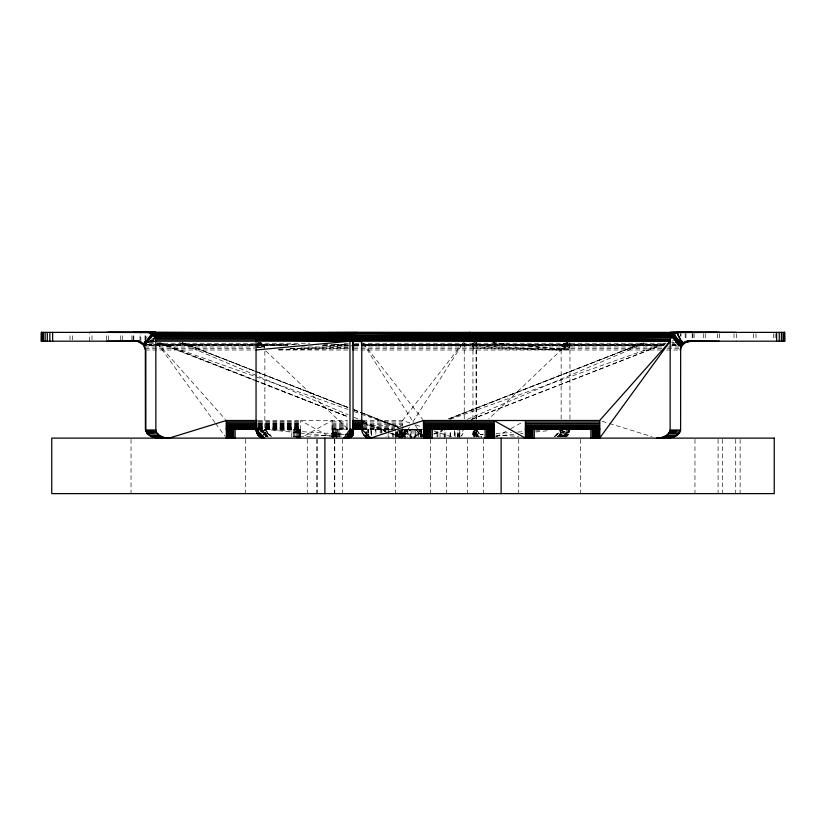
<?xml version="1.0" encoding="UTF-8"?>
<svg xmlns="http://www.w3.org/2000/svg" width="826" height="826" viewBox="0 0 826 826"><rect width="100%" height="100%" fill="white"/><g stroke="black" fill="none" stroke-linecap="round" stroke-linejoin="round"><path stroke-width="0.62" stroke-dasharray="4.13 3.1" d="M70.003 339.94L70.003 333.642M72.667 339.93L72.667 333.642M89.652 341.19L89.652 333.642M91.975 339.93L91.975 333.642M106.616 339.94L106.616 333.642M108.578 339.93L108.578 333.642M120.741 339.94L120.741 333.642M122.341 339.93L122.341 333.642M131.912 339.94L131.912 333.642M133.131 339.93L133.131 333.642M133.802 339.94L133.802 333.642M140.028 339.94L140.028 333.642M140.843 341.19L140.843 333.642M145.015 339.94L145.015 333.642M145.417 339.93L145.417 333.642M291.754 436.861L291.754 429.303M293.282 436.861L293.282 429.303L294.562 436.851M294.768 436.861L294.768 429.303L293.498 436.861M296.162 436.861L296.162 429.303L294.965 436.861M297.422 436.861L297.422 429.303L296.162 438.121L294.768 429.303M298.506 436.861L298.506 429.303L297.422 438.121L296.162 429.303M299.384 436.861L299.384 429.303L298.506 438.121L297.422 429.303M300.034 436.861L300.034 429.303L299.384 438.121L298.506 429.303M300.437 436.861L300.437 429.303L300.034 438.121L299.384 429.303M300.571 436.923L300.571 420.496L329.801 436.851M332.052 436.871L332.052 420.496L302.812 436.861M332.186 436.861L332.186 429.303L332.589 438.11L333.239 429.303L334.117 438.11L335.201 429.303L336.461 438.11L337.855 429.303L339.125 436.851M332.589 436.861L332.589 429.303L333.239 438.11L334.117 429.303L335.201 438.11L336.461 429.303L337.658 436.851M333.239 436.861L333.239 429.303M334.117 436.861L334.117 429.303M335.201 436.861L335.201 429.303M336.461 436.861L336.461 429.303M337.855 436.861L337.855 429.303M339.331 436.861L339.331 429.303L338.061 436.861M340.87 436.861L340.87 429.303M393.734 436.861L393.734 433.082M395.262 438.11L395.262 429.303M396.748 436.861L396.748 430.563M398.142 436.861L398.142 429.303L396.945 436.861M399.392 436.861L399.392 429.303M400.486 436.861L400.486 429.303M401.364 436.861L401.364 429.303L400.486 438.121L399.547 430.563M401.457 436.861L402.014 429.303L402.014 436.861L402.407 429.303M402.541 436.871L402.541 426.722M409.397 427.341L402.541 438.11L403.202 429.303L422.798 429.303L420.372 429.964L415.302 429.303L415.302 438.121M410.698 438.121L410.698 429.303L405.628 429.964L403.202 429.303M412.029 429.303L412.029 438.11L405.772 429.902L404.224 429.303L402.541 438.1M418.679 436.861L418.679 429.303L420.227 429.902L421.776 429.303L422.251 431.822M420.248 436.861L420.248 429.303M421.239 438.121L421.239 429.303M437.057 436.861L437.057 430.563M437.894 436.861L437.894 430.563M440.051 436.861L440.051 430.563M444.151 436.861L444.151 430.563M444.863 438.121L444.863 430.563M445.823 436.861L445.823 430.563M450.087 436.861L450.087 430.563M450.728 436.861L450.666 430.563M455.147 436.861L455.147 430.563M457.49 436.861L457.49 430.563M457.914 438.11L457.914 430.563M458.172 436.861L458.172 430.563M459.235 436.861L459.235 430.563M459.576 438.11L459.576 430.563M459.814 430.563L459.814 436.861L462.178 434.972L464.109 430.831M464.243 419.092L464.243 342.377M474.62 436.933L473.763 436.056L477.418 434.972L472.947 434.899L472.947 430.831L476.117 430.831L477.418 434.972L479.018 436.933L473.763 436.056L472.947 434.899L476.819 433.712L472.947 432.318L476.117 430.831L472.947 429.303M472.947 419.463L472.947 341.2M476.024 419.092L476.024 342.47M476.457 419.092L476.457 342.47M561.143 419.071L561.143 350.007L562.227 345.598L565.18 342.377L569.95 343.255L563.033 344.339L561.143 350.007L488.724 418.988M569.95 419.071L569.95 341.2M332.186 438.121L332.589 429.303M400.331 430.563L399.392 438.121L398.318 430.563M472.947 350.007L474.114 345.598L475.869 343.255L473.917 342.666M398.142 438.121L399.216 430.563M395.478 436.861L396.748 429.303M400.982 429.644L420.227 429.902L415.013 438.11L415.013 429.303L420.227 429.902L422.509 435.767L421.084 432.112L421.776 429.303M565.882 436.933L568.484 434.362L569.826 430.831L561.019 430.831L559.254 434.972L557.096 436.933M560.534 432.679L561.04 430.687L569.733 431.358L566.657 436.438L557.87 436.438L560.534 432.679L569.341 432.679L561.04 430.687L554.948 436.469M402.985 436.954L405.628 429.964L403.935 429.303M153.522 338.288L152.614 340.632L154.049 341.19M153.677 338.34L152.758 340.942L155.835 341.19M405.7 436.84L403.202 436.2L405.628 429.964M403.026 436.944L405.772 429.902L407.301 429.303L411.431 437.016M403.016 436.902L404.916 432.112L404.224 429.303M145.097 340.188L147.833 334.995M413.971 429.303L413.971 438.11L418.699 429.303M477.077 342.377L472.947 346.992L561.143 350.007L569.95 348.479M412.824 421.962L463.562 342.274M413.971 438.11L420.227 429.902M462.663 343.224L402.541 420.496L402.541 425.679L362.81 425.669M559.584 436.717L567.039 436.056L568.484 434.362L560.059 433.712L569.186 433.03L560.658 432.318L569.826 430.831L563.59 436.5M554.793 436.355L560.348 430.181M567.586 342.728L564.034 343.255L563.033 344.339L569.95 345.598L561.628 346.992M554.669 436.355L561.143 429.303M563.435 436.355L569.135 430.191M404.172 436.355L410.698 429.303L403.202 436.2M150.9 340.498L152.665 338.65M457.191 436.355L463.365 430.181M461.094 436.056L462.178 434.972M479.421 436.933L478.574 436.056L475.022 436.933L472.947 434.022L476.654 430.48M554.824 436.5L561.019 430.831M415.757 436.613L421.084 432.112M496.199 436.851L509.694 429.303M510.809 428.673L522.063 422.385M434.104 433.547L441.229 430.491M467.32 419.319L646.459 342.584M449.199 418.968L643.63 342.811L448.415 419.019M434.239 433.887L442.622 430.614L433.061 434.373M471.357 419.298L665.488 343.368M448.167 419.009L643.784 342.718M422.138 434.621L420.372 429.964L422.065 429.303M471.491 419.381L666.035 343.492M671.951 341.19L673.386 340.632M472.947 348.479L561.143 350.007L474.093 345.598L472.947 344.339L475.921 343.255M450.036 419.371L665.302 342.924M474.186 436.056L477.841 434.972L478.574 436.056L473.763 436.056M420.3 436.84L422.798 436.2L420.372 429.964M261.398 431.533L264.96 430.687L271.052 436.469M475.012 342.821L472.947 343.255L474.888 344.339M477.841 434.972L472.947 434.022L477.252 433.712L472.947 433.03L476.819 432.318L476.55 430.831L472.947 431.585L476.819 432.318L477.841 434.972L473.453 434.972M257.258 343.038L260.892 342.377L264.372 346.992L257.237 345.805L264.113 346.28L264.733 348.479M257.237 344.122L262.028 343.255L264.113 346.28L257.196 346.889M257.206 345.392L262.998 344.339L257.196 343.44M492.523 342.749L569.95 350.007L561.267 348.479L569.95 346.992L561.887 346.28L569.95 345.598M561.267 348.479L569.95 346.992M562.227 345.598L569.95 344.339L563.972 343.255M262.957 434.93L266.375 434.486L268.13 436.438L265.559 436.675M405.772 429.902L410.987 429.303L410.987 438.11L405.772 429.902L422.447 429.685M264.94 435.787L267.18 435.539L263.411 435.539M495.311 436.252L514.309 434.249M520.638 433.578L523.168 433.309M535.826 431.977L549.744 430.511M259.994 431.069L264.96 430.687L266.375 434.486L263.855 434.486M263.535 433.898L265.941 433.712L268.904 436.933M568.484 434.362L559.254 434.972L568.051 434.972L558.252 436.056L567.039 436.056M472.947 434.899L483.169 434.249M495.951 433.444L511.294 432.473M517.685 432.06L524.076 431.657M535.578 430.924L541.97 430.522M278.94 349.295L285.342 348.964M290.463 348.706L348.066 345.795M299.549 436.748L344.143 434.476M278.92 349.522L347.942 347.168M150.229 340.746L155.722 341.489M278.889 349.759L347.942 348.562M153.502 345.567L144.478 345.598L288.016 345.598M154.792 345.557L287.603 345.031M323.699 344.896L348.2 344.793M354.643 344.772L359.806 344.752M361.096 344.741L464.243 344.339L361.354 344.535M665.033 344.411L363.048 345.598L664.507 344.989M672.777 344.38L675.358 344.37L672.209 344.339M147.875 344.938L299.631 344.659M334.354 344.587L348.5 344.566M353.642 344.556L360.074 344.535M672.24 344.969L677.392 344.958M150.249 341.19L154.379 341.19M150.415 341.324L154.266 341.324M150.838 341.727L153.904 341.727M149.114 342.377L154.256 342.377M671.745 342.377L674.315 342.377M149.351 343.255L309.688 343.255M344.225 343.255L348.324 343.255M354.55 343.255L359.919 343.255M361.003 343.255L666.324 343.255M672.158 343.255L674.739 343.255M146.057 344.339L299.353 344.339M333.9 344.339L348.304 344.339M354.55 344.339L665.033 344.339M322.749 345.598L348.469 345.598M353.621 345.598L360.053 345.598M361.096 345.598L664.042 345.598M671.765 345.598L677.65 345.598L672.498 345.567M144.715 346.992L266.137 346.992M300.87 346.992L348.469 346.992M353.611 346.992L360.043 346.992M361.168 346.992L661.956 346.992M667.914 346.992L678.704 346.992M145.19 348.479L254.542 348.479M290.122 348.479L348.458 348.479M353.6 348.479L360.033 348.479M361.065 348.479L662.276 348.469M667.429 348.469L680.81 348.479M145.345 350.007L254.109 350.007M278.61 350.007L348.52 350.007M353.662 350.007L661.358 350.007M666.51 350.007L678.889 350.007M258.321 420.496L347.436 420.496M362.81 420.496L402.541 420.496L410.956 423.294M258.321 421.869L300.571 421.869M332.052 421.869L347.436 421.869M362.81 421.869L402.541 421.869M258.321 422.024L300.571 422.024M258.321 423.211L300.571 423.211M332.052 423.211L347.436 423.222M362.81 423.211L402.541 423.222M258.321 423.511L300.571 423.511M258.321 424.492L300.571 424.492M332.052 424.492L347.436 424.492M362.81 424.492L402.541 424.492M258.321 424.905L300.571 424.905M258.321 425.669L300.571 425.669M332.052 425.669L347.436 425.679M258.321 426.154L300.571 426.154M258.321 426.722L300.571 426.722M332.052 426.722L347.436 426.722M362.81 426.722L401.26 426.722M258.321 427.248L300.571 427.248M258.321 427.62L300.571 427.62M332.052 427.62L347.436 427.62M362.81 427.62L394.849 427.62M258.321 428.126L300.571 428.126M258.321 428.343L300.571 428.343M332.052 428.343L347.436 428.343M362.81 428.343L394.849 428.343M258.321 428.87L300.571 428.777M332.052 428.87L347.436 428.88M362.81 428.87L392.288 428.88M258.321 429.2L300.571 429.169M332.052 429.2L347.436 429.2L332.052 429.303M362.81 429.2L392.288 429.2M258.301 429.303L300.571 429.303M362.81 429.303L394.921 429.303M259.942 430.831L264.981 430.831L271.176 436.5M472.947 432.318L476.385 432.318M265.466 432.679L261.687 432.679L265.342 432.318L265.941 433.712L262.513 433.454M472.947 433.712L476.819 433.712M568.422 434.486L559.625 434.486L567.607 435.539L558.82 435.539L566.657 436.438M262.978 434.972L266.746 434.972L263.287 434.744M265.239 436.056L267.748 436.056L262.854 435.509M265.621 436.438L268.13 436.438M663.98 344.917L363.037 344.339L663.464 345.526M671.703 344.927L676.845 344.938M147.317 344.958L287.747 345.247M322.532 345.32L348.293 345.371M354.736 345.382L362.469 345.392M363.76 345.402L464.243 345.598L363.585 345.206M148.06 344.359L155.804 344.39M157.095 344.401L287.438 344.907M323.575 345.051L348.097 345.144M354.55 345.175L362.294 345.206M392.009 429.53L375.334 429.303L375.272 434.342M472.947 434.022L483.138 434.538M495.879 435.188L518.811 436.355M264.857 351.287L264.857 429.303L344.112 434.331M557.87 436.438L561.721 436.789M493.112 342.759L569.95 350.007M258.59 429.696L264.96 430.687L264.857 429.303L335.748 436.778M258.414 342.728L261.966 343.255M260.758 431.575L265.342 432.318L264.857 429.303L271.331 436.355M257.154 344.525L263.773 345.598M257.289 347.199L262.255 348.056L256.05 346.992M602.113 421.239L608.194 423.118M609.402 423.49L651.962 436.613M415.767 424.905L421.776 426.908M433.795 430.904L451.822 436.913M160.698 342.924L347.994 409.438M354.075 411.596L360.157 413.754M361.375 414.187L399.072 427.579M182.216 342.718L347.829 407.311M353.827 409.644L362.232 412.928M363.43 413.392L398.225 426.97M157.652 342.594L253.696 380.053M254.831 380.497L348.541 417.047M362.924 422.654L385.763 431.564L363.027 422.582M390.543 433.423L398.948 436.706M347.632 407.321L182.319 342.769L347.994 407.683M353.621 409.655L397.946 426.97M353.993 410.037L359.991 412.38M361.189 412.855L398.4 427.424M159.315 342.904L253.964 379.95M255.172 380.425L347.426 416.541L157.033 341.665M363.006 422.633L385.773 431.554M473.845 429.685L476.55 430.831M179.541 342.584L348.004 414.745M353.931 417.285L358.68 419.319M363.419 421.343L385.959 430.996M390.708 433.03L399.01 436.593M404.916 432.112L410.243 436.613M422.798 436.2L415.302 429.303L421.828 436.355M265.786 350.885L348.417 429.603M472.947 344.339L474.114 345.598M264.857 429.303L271.207 436.355M157.529 343.11L225.477 419.536M363.337 343.224L422.664 419.474M157.353 343.275L214.956 422.489M215.71 423.531L224.806 436.035M476.685 430.284L481.341 437.14M477.118 430.284L481.723 437.14M363.13 343.348L414.549 424.12M415.23 425.194L422.086 435.963M472.947 345.598L473.515 346.992L473.061 342.356L473.153 348.479M395.685 431.822L396.748 438.11M397.936 436.861L396.945 430.563L396.976 438.11M400.61 430.563L401.364 438.11M401.364 429.303L402.014 438.11M402.014 429.303L402.355 436.861M300.034 429.303L300.437 438.11M775.16 333.642L775.16 339.93M773.363 333.642L773.363 339.93M755.997 333.642L755.997 339.94M753.333 333.642L753.333 339.93M740.117 439.38L740.117 493.618M736.348 333.642L736.348 341.19M735.718 439.38L735.718 493.618M734.025 333.642L734.025 339.93M722.492 439.38L722.492 493.618M719.384 333.642L719.384 339.94M718.093 439.38L718.093 493.618M717.422 333.642L717.422 339.93M705.259 333.642L705.259 339.94M703.659 333.642L703.659 339.93M694.955 439.38L694.955 493.618M694.088 333.642L694.088 339.94M692.869 333.642L692.869 339.93M692.198 333.642L692.198 339.94M685.972 333.642L685.972 339.94M685.157 333.642L685.157 341.19M680.985 333.642L680.985 336.161M680.583 333.642L680.583 336.161M580.41 439.38L580.41 493.618M518.728 439.38L518.728 493.618M483.489 439.38L483.489 493.618M467.464 439.38L467.464 493.618M446.649 439.38L446.649 493.618M430.625 439.38L430.625 493.618M407.321 429.303L407.321 436.861M405.752 429.303L405.752 438.11M404.761 429.303L404.761 438.121M399.66 430.563L399.66 436.861M396.057 431.822L396.057 438.121M395.375 439.38L395.375 493.618M392.495 433.082L392.495 436.861M388.943 429.303L388.943 438.11M388.106 429.303L388.106 433.082M388.106 434.342L388.106 436.861M385.949 429.303L385.949 436.861M381.849 429.303L381.849 433.082M381.137 429.303L381.137 433.082M380.177 429.303L380.177 433.082M375.913 429.303L375.913 436.861M371.359 435.601L371.359 429.303L371.277 438.11M370.853 429.303L370.853 438.11M368.51 429.303L368.51 433.082M368.086 429.303L368.086 433.082M367.828 429.303L367.828 433.082M342.511 439.38L342.511 493.618M334.809 439.38L334.809 493.618M334.468 439.38L334.468 493.618M317.184 439.38L317.184 493.618M316.843 439.38L316.843 493.618M307.272 439.38L307.272 493.618M245.59 439.38L245.59 493.618M131.045 439.38L131.045 493.618M454.641 430.563L454.641 436.861L454.723 430.563M152.758 340.942L150.229 340.973L152.758 340.942"/><path stroke-width="1.24" d="M41.383 341.19L41.517 332.382M41.672 341.19L41.672 332.382M42.188 341.19L42.188 332.382M43.427 341.19L43.427 332.382M45.151 341.19L45.151 332.382M47.299 341.19L47.299 332.382M49.828 341.19L49.828 332.382M52.637 341.19L52.637 332.382M226.324 438.11L226.324 420.496L257.041 420.496M226.458 438.11L226.851 429.303L227.501 438.11L227.501 429.303L228.379 438.11L228.379 429.303L229.473 438.11L229.473 429.303L230.733 438.11L230.733 429.303L232.116 438.11L232.116 429.303L233.603 438.11L233.603 429.303M235.131 438.11L235.131 429.303M656.474 438.121C661.832 438.09 668.874 435.942 670.123 429.995L670.165 341.2C670.206 335.841 675.689 332.269 680.655 332.382M352.847 348.479L353.053 341.2L352.485 346.992L353.053 350.007M352.97 341.2L354.354 334.468L356.822 332.382L256.05 332.816L256.463 337.607M362.81 429.303L349.976 429.303L343.998 438.121C348.19 437.811 350.007 432.958 349.976 429.303L349.976 341.2L353.032 339.672L670.33 339.662L256.05 337.194L671.569 336.791L681.285 346.992L680.655 350.007L680.603 429.995C678.466 438.472 667.511 438.41 660.707 437.687M680.18 350.007L680.779 346.992M352.485 346.992L353.053 345.598L351.886 345.598M353.053 434.022L351.814 436.056M256.132 334.065L151.705 334.065L144.013 344.948L145.82 350.007L145.861 429.995C147.534 437.687 157.498 438.637 163.796 437.687M344.607 437.718L349.439 437.986L353.053 434.899L353.053 341.19M356.223 332.496L677.062 332.919L682.544 344.948L681.285 346.992L672.065 336.141L256.05 334.964L673.913 334.447L682.544 344.948L685.89 342.377L691.135 341.2M679.158 432.679L676.267 435.529L672.901 437.15M144.478 345.598L152.903 334.964L257.092 334.964M152.903 334.964L151.705 334.065L143.476 344.339L144.013 344.948L152.903 334.964L153.925 336.017L155.835 341.19L155.877 429.995C157.116 435.849 163.837 438.11 169.175 438.11L226.324 420.496M681.987 344.948L683.752 343.255M155.835 341.19L670.165 341.2L599.676 438.121L599.676 420.496L670.165 341.2L256.05 339.816L349.976 341.2L256.05 350.007M343.998 438.121L349.439 437.986L345.031 437.986L351.38 436.933L346.982 436.933L352.237 436.056L348.582 434.972L353.053 434.899L349.181 433.712L353.053 432.318L349.883 430.831L353.053 429.303M685.188 342.377L690.185 341.19M678.198 345.598L682.059 345.598L672.622 335.532L256.05 336.017L670.795 338.185L256.05 338.474L353.032 339.672L361.757 341.2L361.757 429.303C361.674 434.022 365.856 438.203 370.564 438.121L423.459 420.496L599.676 420.496M145.861 429.995L155.877 429.995L146.192 431.358L156.486 432.029L147.792 433.908L157.797 433.908M256.05 341.334L256.772 341.2L256.05 341.19M259.25 432.824L256.814 433.03L256.05 429.303L256.05 332.382L256.463 337.421M260.231 433.289L256.814 433.03L257.516 434.362L261.13 434.084M678.611 332.486L680.18 332.382M146.842 432.679L156.486 432.029M133.802 341.19L138.82 341.045M350.482 341.221L359.196 341.221M106.616 341.19L138.654 341.014M672.498 332.465L692.198 332.382M683.102 344.339L677.939 344.359L683.102 344.339L677.062 332.919L256.05 332.816M676.411 332.465L736.348 332.382M719.384 332.382L670.165 332.434L717.422 332.382M678.683 344.958L682.544 344.948M784.483 332.382L784.617 341.19M145.82 332.382L256.917 332.816M148.917 332.816L150.363 333.343L675.41 333.559L355.51 332.93M153.925 336.017L257.041 336.017M154.741 337.194L256.411 337.194M155.34 338.474L256.896 338.474M155.711 339.816L256.308 339.816M139.677 341.19L41.3 341.19L41.3 332.382L784.7 332.382L784.7 341.19L687.046 341.19M145.376 341.19L149.238 341.19M675.472 341.19L682.131 341.2M134.865 341.2L139.264 341.324M145.262 341.324L149.124 341.324M350.802 341.334L353.053 341.334L350.72 341.293M676.422 341.324L681.574 341.324M136.682 341.324L141.029 341.727M144.395 341.727L148.267 341.727M678.538 341.727L682.4 341.727M684.971 341.727L687.552 341.727M144.684 342.377L148.546 342.377M675.606 342.377L685.89 342.377M135.815 341.19L139.233 341.727L142.248 343.255L146.109 343.255M676.649 343.255L684.393 343.255M146.057 344.339L143.476 344.339L142.248 343.255M352.557 420.496L362.81 420.496M226.324 421.869L257.041 421.869M352.557 421.869L362.81 421.869M423.459 421.869L493.948 421.869M525.429 422.024L599.676 422.024M226.324 423.211L257.041 423.211M352.557 423.211L362.81 423.211M423.459 423.222L493.948 423.222M525.429 423.511L599.676 423.511M226.324 424.492L257.041 424.492M352.557 424.492L362.81 424.492M423.459 424.492L493.948 424.492M525.429 424.905L599.676 424.905M226.324 425.669L257.041 425.669M352.557 425.669L362.81 425.669M423.459 425.679L493.948 425.679M525.429 426.154L599.676 426.154M226.324 426.722L257.041 426.722M352.557 426.722L362.81 426.722M423.459 426.722L493.948 426.722M525.429 427.248L599.676 427.248M226.324 427.62L257.041 427.62M352.557 427.62L362.81 427.62M423.459 427.62L493.948 427.62M525.429 428.126L599.676 428.126M226.324 428.343L257.041 428.343M352.557 428.343L362.81 428.343M423.459 428.343L493.948 428.343M226.324 428.87L257.041 428.87M352.557 428.87L362.81 428.87M423.459 428.88L493.948 428.88M525.429 428.777L599.676 428.777M226.324 429.2L257.041 429.2M352.557 429.2L362.81 429.2M525.429 429.169L599.676 429.169M226.324 429.303L257.041 429.303M525.429 429.303L599.676 429.303M670.123 429.995L680.603 429.995L669.783 431.358L679.984 432.029L669.122 432.679L678.631 433.908L668.151 433.908M260.985 434.59L257.516 434.362L260.118 436.933L264.196 438.121L256.174 430.831L258.683 430.831M349.883 430.831L353.053 430.831M349.615 432.318L353.053 432.318M264.196 438.121L256.05 429.303L256.659 432.679L259.168 432.679M349.181 433.712L353.053 433.712M149.733 435.529L159.738 435.529M666.159 435.539L676.639 435.539M347.839 436.056L352.237 436.056M151.323 436.427L161.328 436.427M664.517 436.438L675.007 436.438M153.099 437.15L163.114 437.15M662.689 437.16L673.169 437.16M108.578 332.382L155.835 332.434L106.616 332.382M89.652 332.382L149.589 332.465M155.835 332.434L133.802 332.382L153.502 332.465M353.879 335.552L671.569 336.791M354.354 334.468L256.05 334.065L355.077 333.343L673.913 334.447L682.059 345.598L672.065 336.141M687.346 341.014L719.384 341.19M692.198 341.19L687.18 341.045M359.248 341.572L361.757 341.727M345.392 434.414L353.053 434.899M256.174 430.831L258.466 431.203M138.448 341.727L143.456 344.948L145.345 350.007L145.397 429.995L147.369 433.908L152.831 437.16M261.584 437.687L258.393 435.539L256.659 432.679M150.363 333.343L151.705 334.065M361.757 429.303L370.564 438.121M363.822 434.972L364.906 436.056M257.516 434.362L258.961 436.056M256.05 333.343L256.463 337.834M256.05 332.496L256.463 337.462M423.593 429.303L423.986 438.121L423.986 429.303L424.636 438.121L424.636 429.303L425.514 438.121L425.514 429.303L426.608 438.121L426.608 429.303L427.858 438.121L427.858 429.303L429.252 438.121L429.252 429.303L430.738 438.121L430.738 429.303M784.328 332.382L784.328 341.19M784.142 332.382L784.142 341.19M783.058 332.382L783.058 341.19M781.406 332.382L781.406 341.19M779.238 332.382L779.238 341.19M776.616 332.382L776.616 341.19M599.542 429.303L599.542 438.121L599.149 429.303L599.149 438.121L598.499 429.303L598.499 438.121L597.621 429.303L597.621 438.121L596.527 429.303L596.527 438.121L595.267 429.303L595.267 438.121L593.884 429.303L593.884 438.121L592.397 429.303L592.397 438.121M590.869 429.303L590.869 438.121M534.246 429.303L534.246 438.121M532.718 429.303L532.718 438.121L531.232 429.303L531.232 438.121L529.838 429.303L529.838 438.121L528.578 429.303L528.578 438.121L527.494 429.303L527.494 438.121L526.616 429.303L526.616 438.121L525.966 429.303L525.966 438.121L525.563 429.303L525.563 438.121M525.429 420.496L525.429 438.121L493.948 420.496L493.948 438.121M501.114 438.121L501.114 493.618M493.814 429.303L493.814 438.121L493.411 429.303L493.411 438.121L492.761 429.303L492.761 438.121L491.883 429.303L491.883 438.121L490.799 429.303L490.799 438.121L489.539 429.303L489.539 438.121L488.145 429.303L488.145 438.121L486.669 429.303L486.669 438.121M485.13 429.303L485.13 438.121M432.266 429.303L432.266 438.121M423.459 420.496L423.593 438.121M368.51 434.342L368.51 438.121M366.765 433.082L366.765 438.121M366.186 431.822L366.186 438.121M353.518 338.681L353.518 341.2M324.886 438.121L324.886 493.618M493.948 429.2L423.459 429.2L493.948 429.303M774.251 438.121L51.749 438.121L51.749 493.618L774.251 493.618L774.251 438.121M469.746 332.496L469.137 332.382L469.777 332.496"/></g></svg>
